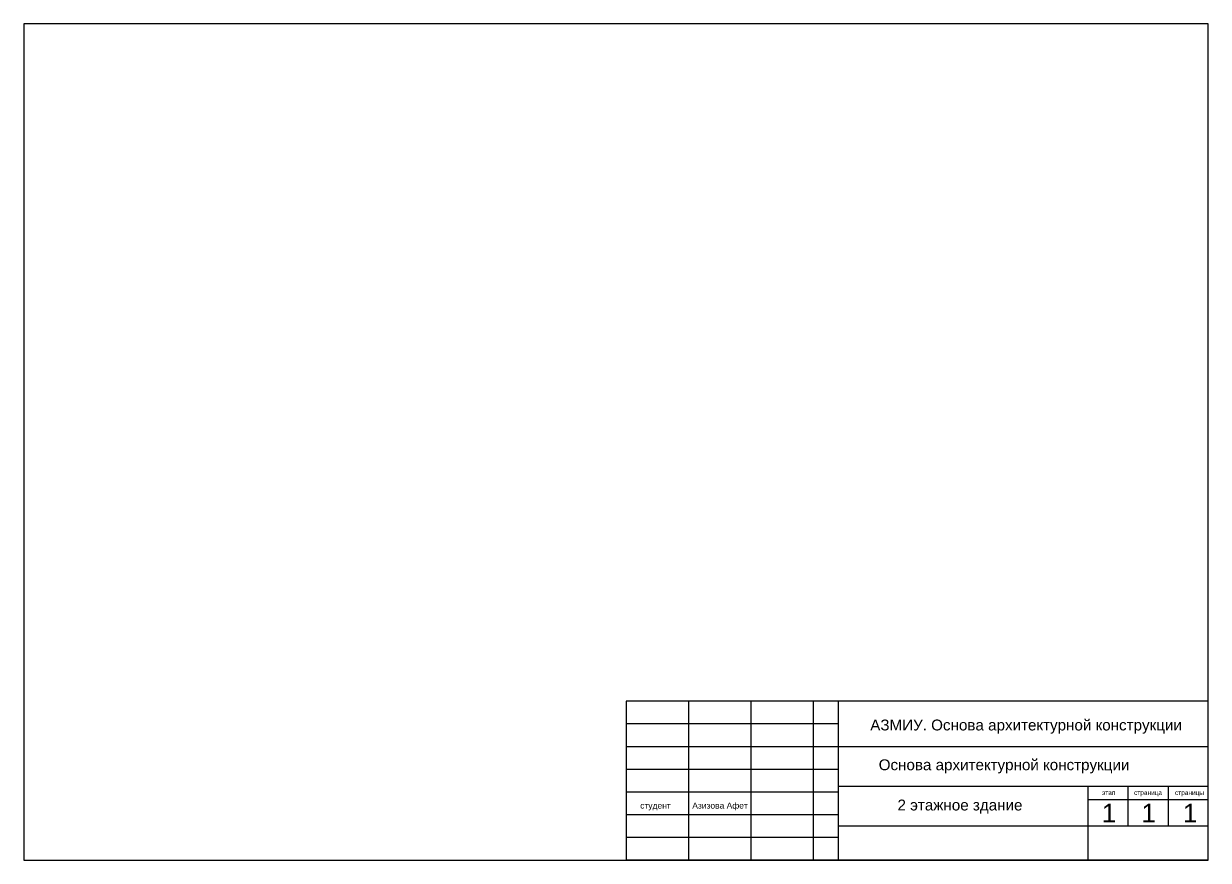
# Model space of a CAD drawing. Header units: millimetres. Extents: x -4280 to 435011, y -161394 to 27828.
# Drawn here: x 240422 to 435011, y -161394 to -23955 of the extents above; entities that cross this region are included whole.
import ezdxf

# ---------------------------------------------------------------- set-up
doc = ezdxf.new("R2010")
doc.units = ezdxf.units.MM
doc.header["$MEASUREMENT"] = 0
doc.layers.add('Fasad bokovoy', color=7, linetype='Continuous')
doc.styles.add('PDF Arial', font='arial.ttf')

msp = doc.modelspace()

# ---------------------------------------------------------------- linework, layer by layer
at = {"layer": 'Fasad bokovoy'}
for p, q in [((435011.3, -135261.6), (339413.7, -135261.6)), ((339413.7, -135261.6), (339413.7, -161393.9)), ((349643.1, -135261.6), (349643.1, -161393.9)), ((359870.1, -135261.6), (359870.1, -161393.9)), ((370097.1, -135261.6), (370097.1, -161393.9)), ((374205.7, -135261.6), (374205.7, -161393.9)), ((435011.3, -161393.9), (435011.3, -135261.6)), ((374205.7, -138995.9), (339413.7, -138995.9)), ((374205.7, -142728.9), (339413.7, -142728.9)), ((435011.3, -142728.4), (374205.7, -142728.4)), ((374205.7, -146461.9), (339413.7, -146461.9)), ((435011.3, -149261.4), (374205.7, -149261.4)), ((415211.8, -149261.4), (415211.8, -161393.9)), ((421811.6, -149261.4), (421811.6, -155666.7)), ((421811.6, -149261.4), (421811.6, -150592.4)), ((428411.4, -149261.4), (428411.4, -155666.7)), ((374205.7, -150194.9), (339413.7, -150194.9)), ((415211.8, -151398), (435011.3, -151398)), ((374205.7, -153927.9), (339413.7, -153927.9)), ((435011.3, -155794.4), (374205.7, -155794.4)), ((374205.7, -157660.9), (339413.7, -157660.9)), ((435011.3, -161393.9), (339413.7, -161393.9))]:
    msp.add_line(p, q, dxfattribs=at)
msp.add_lwpolyline([(240422, -23955.1), (240422, -161393.9), (435011.3, -161393.9), (435011.3, -23955.1)], close=True, dxfattribs=at)

# ---------------------------------------------------------------- texts
at = {"layer": 'Fasad bokovoy', "attachment_point": 1, "style": 'PDF Arial'}
for s, width, gutter_width, insert, char_height in [('АЗМИУ. Основа архитектурной конструкции', 57213.002, 2.55, (379482.5, -138274), 1784.656), ('  Основа архитектурной конструкции', 57213.002, 2.55, (379482.5, -144807), 1784.656), ('2 этажное здание', 20932.543, 2.55, (383954.6, -151418.3), 1784.656), ('этап', 24418.858, 1.09, (417552.6, -149898.2), 761.7), ('страница', 24418.858, 1.09, (422817.7, -149898.2), 761.7), ('страницы', 24418.858, 1.09, (429541.9, -149898.2), 761.7), ('студент', 11663.08, 1.42, (341693.9, -151904.9), 994.37), ('Азизова Афет', 11663.08, 1.42, (350248.6, -151904.9), 994.365), ('1', 3490.1, 4.38, (417519.3, -152099.8), 3065.3), ('1', 3490.1, 4.38, (424029.6, -152099.8), 3065.3), ('1', 3490.1, 4.38, (430839.8, -152099.8), 3065.3)]:
    msp.add_mtext_dynamic_manual_height_columns(s, width=width, gutter_width=gutter_width, heights=[0], dxfattribs=dict(at, insert=insert, char_height=char_height))

doc.saveas('drawing.dxf')
